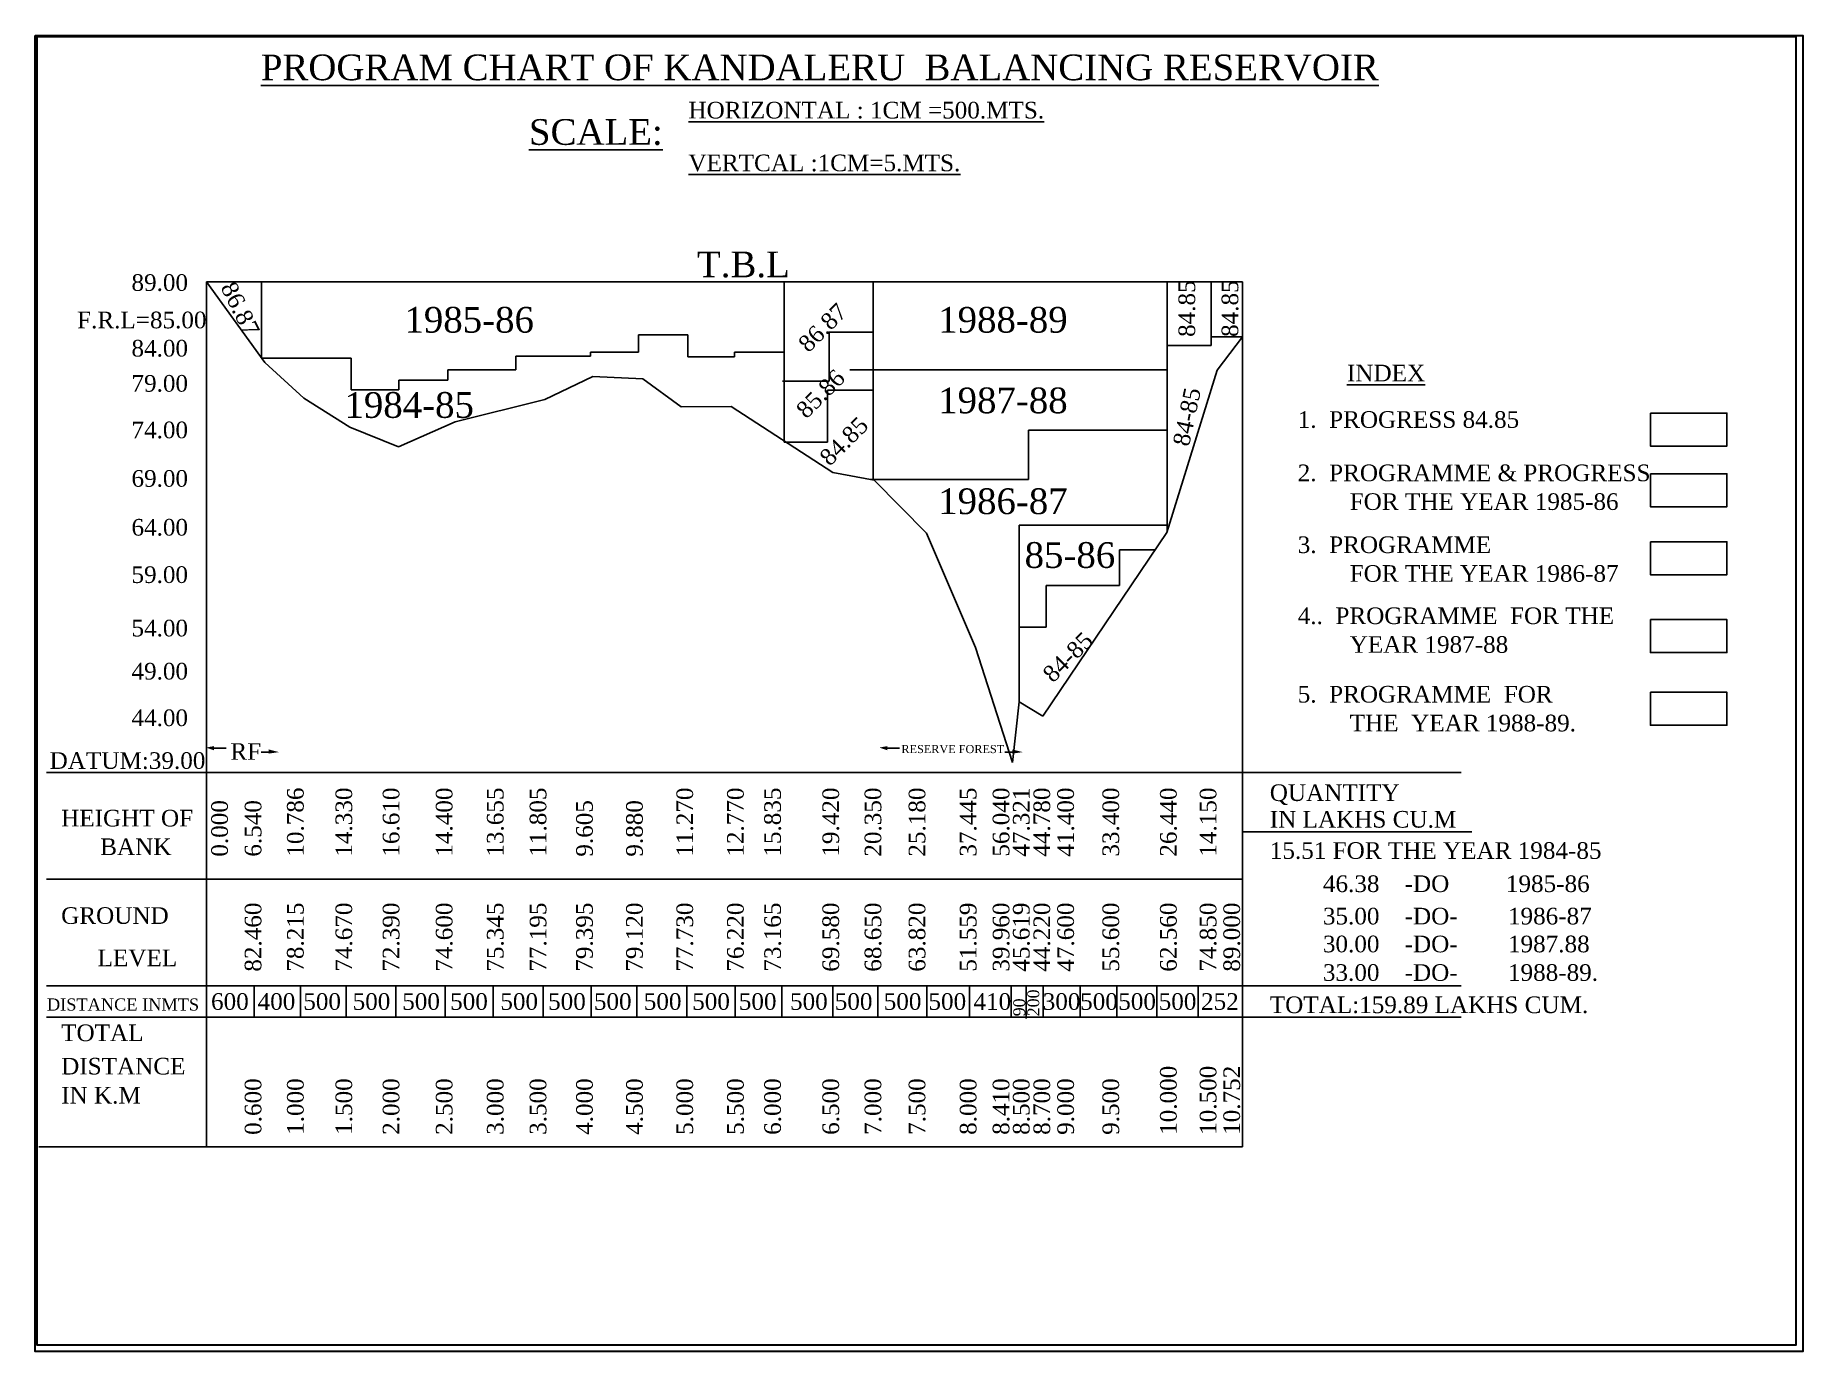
# Model space of a CAD drawing. Header units: metres. Extents: x 0.016 to 0.378, y 0.012 to 0.282.
import ezdxf

# ---------------------------------------------------------------- set-up
doc = ezdxf.new("R2010")
doc.units = ezdxf.units.M
doc.header["$MEASUREMENT"] = 0
for name, color, linetype in [('DIM', 5, 'Continuous'), ('DWG. LINE', 1, 'Continuous'), ('TEXT', 7, 'Continuous')]:
    doc.layers.add(name, color=color, linetype=linetype)
doc.layers.add('TITLE', color=7, linetype='Continuous', lineweight=30)
doc.styles.get("Standard").update_dxf_attribs({"font": 'TIMES.TTF', "height": 0.01})

msp = doc.modelspace()

# ---------------------------------------------------------------- linework, layer by layer
at = {"layer": 'DIM', "color": 5}
for p, q in [((0.0523, 0.13562), (0.0548, 0.13562)), ((0.06357, 0.13484), (0.062, 0.13484)), ((0.19048, 0.13562), (0.19298, 0.13562)), ((0.21616, 0.13484), (0.21459, 0.13484))]:
    msp.add_line(p, q, dxfattribs=at)
for points in [[(0.0523, 0.13607), (0.0523, 0.13523), (0.05069, 0.13577)], [(0.06357, 0.13454), (0.06357, 0.13538), (0.06566, 0.13484)], [(0.19048, 0.13607), (0.19048, 0.13523), (0.18887, 0.13577)], [(0.21616, 0.13454), (0.21616, 0.13538), (0.21826, 0.13484)]]:
    msp.add_solid(points, dxfattribs=at)
at = {"layer": 'DWG. LINE'}
for p, q in [((0.05078, 0.2314), (0.05078, 0.05383)), ((0.26336, 0.2314), (0.05078, 0.2314)), ((0.05078, 0.2314), (0.06274, 0.2148)), ((0.06208, 0.21572), (0.06208, 0.2314)), ((0.16933, 0.2314), (0.16933, 0.19843)), ((0.1876, 0.2314), (0.1876, 0.1907)), ((0.24793, 0.2314), (0.24793, 0.18013)), ((0.25699, 0.22009), (0.25699, 0.2314)), ((0.26336, 0.05383), (0.26336, 0.2314)), ((0.14956, 0.2205), (0.13945, 0.2205)), ((0.13945, 0.2205), (0.13945, 0.2169)), ((0.14956, 0.216), (0.14956, 0.2205)), ((0.1876, 0.22103), (0.17857, 0.22103)), ((0.17857, 0.22103), (0.17857, 0.21097)), ((0.25699, 0.21827), (0.24793, 0.21827)), ((0.26336, 0.22009), (0.25699, 0.22009)), ((0.25699, 0.22009), (0.25699, 0.21827)), ((0.2582, 0.21327), (0.26336, 0.22009)), ((0.08048, 0.21572), (0.06208, 0.21572)), ((0.06274, 0.2148), (0.07075, 0.20752)), ((0.08048, 0.20918), (0.08048, 0.21572)), ((0.12957, 0.21608), (0.11427, 0.21608)), ((0.11427, 0.21608), (0.11427, 0.2133)), ((0.13945, 0.2169), (0.12957, 0.2169)), ((0.12957, 0.2169), (0.12957, 0.21608)), ((0.15917, 0.216), (0.14956, 0.216)), ((0.16933, 0.21691), (0.15917, 0.21691)), ((0.15917, 0.21691), (0.15917, 0.216)), ((0.10033, 0.21118), (0.09025, 0.21118)), ((0.09025, 0.21118), (0.09025, 0.20918)), ((0.11427, 0.2133), (0.10033, 0.2133)), ((0.10033, 0.2133), (0.10033, 0.21118)), ((0.12019, 0.20724), (0.13003, 0.21195)), ((0.13003, 0.21195), (0.14032, 0.21149)), ((0.14032, 0.21149), (0.1482, 0.20569)), ((0.17857, 0.21097), (0.169, 0.21097)), ((0.24793, 0.2133), (0.18283, 0.2133)), ((0.24786, 0.1799), (0.2582, 0.21327)), ((0.07075, 0.20752), (0.08018, 0.20155)), ((0.09025, 0.20918), (0.08048, 0.20918)), ((0.1018, 0.20264), (0.12019, 0.20724)), ((0.1876, 0.20915), (0.17824, 0.20915)), ((0.17824, 0.20915), (0.17824, 0.19843)), ((0.1482, 0.20569), (0.15847, 0.20575)), ((0.15847, 0.20575), (0.17929, 0.19224)), ((0.08018, 0.20155), (0.09019, 0.19753)), ((0.09019, 0.19753), (0.1018, 0.20264)), ((0.21949, 0.19079), (0.21949, 0.20089)), ((0.21949, 0.20089), (0.24793, 0.20089)), ((0.17824, 0.19843), (0.16933, 0.19843)), ((0.17929, 0.19224), (0.18777, 0.19067)), ((0.1871, 0.19079), (0.21949, 0.19079)), ((0.18777, 0.19067), (0.19853, 0.17981)), ((0.21758, 0.14519), (0.21758, 0.18144)), ((0.21758, 0.18144), (0.24793, 0.18144)), ((0.19853, 0.17981), (0.20861, 0.1563)), ((0.22242, 0.14219), (0.24786, 0.1799)), ((0.24546, 0.17634), (0.23813, 0.17634)), ((0.23813, 0.17634), (0.23813, 0.16902)), ((0.23813, 0.16902), (0.22308, 0.16902)), ((0.22308, 0.16902), (0.22308, 0.1605)), ((0.22308, 0.1605), (0.21758, 0.1605)), ((0.20861, 0.1563), (0.2162, 0.13272)), ((0.2162, 0.13272), (0.21758, 0.14519)), ((0.21758, 0.14519), (0.22242, 0.14219)), ((0.01797, 0.13065), (0.30824, 0.13065)), ((0.26336, 0.11846), (0.31045, 0.11846)), ((0.01797, 0.10873), (0.26336, 0.10873)), ((0.01797, 0.08685), (0.30824, 0.08685)), ((0.06054, 0.08685), (0.06054, 0.08043)), ((0.07009, 0.08685), (0.07009, 0.08043)), ((0.07946, 0.08685), (0.07946, 0.08043)), ((0.0896, 0.08685), (0.0896, 0.08043)), ((0.09977, 0.08685), (0.09977, 0.08043)), ((0.1096, 0.08685), (0.1096, 0.08043)), ((0.1199, 0.08685), (0.1199, 0.08043)), ((0.12971, 0.08685), (0.12971, 0.08043)), ((0.1391, 0.08685), (0.1391, 0.08043)), ((0.14934, 0.08685), (0.14934, 0.08043)), ((0.15929, 0.08685), (0.15929, 0.08043)), ((0.16884, 0.08685), (0.16884, 0.08043)), ((0.17935, 0.08685), (0.17935, 0.08043)), ((0.18854, 0.08685), (0.18854, 0.08043)), ((0.19859, 0.08685), (0.19859, 0.08043)), ((0.20733, 0.08685), (0.20733, 0.08043)), ((0.21593, 0.08685), (0.21593, 0.08043)), ((0.21897, 0.08685), (0.21897, 0.08015)), ((0.22246, 0.08685), (0.22246, 0.08043)), ((0.23006, 0.08685), (0.23006, 0.08043)), ((0.23762, 0.08685), (0.23762, 0.08043)), ((0.2458, 0.08685), (0.2458, 0.08043)), ((0.25431, 0.08685), (0.25431, 0.08043)), ((0.01797, 0.08043), (0.30824, 0.08043)), ((0.01638, 0.05383), (0.26336, 0.05383))]:
    msp.add_line(p, q, dxfattribs=at)
for points in [[(0.3471, 0.20443), (0.3628, 0.20443), (0.3628, 0.19765), (0.3471, 0.19765)], [(0.3471, 0.19197), (0.3628, 0.19197), (0.3628, 0.18519), (0.3471, 0.18519)], [(0.3471, 0.17801), (0.3628, 0.17801), (0.3628, 0.17123), (0.3471, 0.17123)], [(0.3471, 0.16205), (0.3628, 0.16205), (0.3628, 0.15527), (0.3471, 0.15527)], [(0.3471, 0.14713), (0.3628, 0.14713), (0.3628, 0.14035), (0.3471, 0.14035)]]:
    msp.add_lwpolyline(points, close=True, dxfattribs=at)
at = {"layer": 'TITLE'}
for points in [[(0.01565, 0.28196), (0.37835, 0.28196), (0.37835, 0.01178), (0.01565, 0.01178)], [(0.01603, 0.28173), (0.37694, 0.28173), (0.37694, 0.01308), (0.01603, 0.01308)]]:
    msp.add_lwpolyline(points, close=True, dxfattribs=at)

# ---------------------------------------------------------------- texts
at = {"layer": 'TEXT'}
for s, height, p in [('%%UPROGRAM CHART OF KANDALERU  BALANCING RESERVOIR', 0.0052779, (0.06193, 0.27275)), ('89.00', 0.00000147, (0.07119, 0.27503)), ('%%USCALE:', 0.005278, (0.11695, 0.25949)), ('%%UHORIZONTAL : 1CM =500.MTS.', 0.0034161, (0.14968, 0.2649)), ('%%UVERTCAL :1CM=5.MTS.', 0.0034161, (0.14968, 0.25407)), ('T.B.L', 0.005278, (0.15145, 0.23231)), ('89.00', 0.003416, (0.03538, 0.22951)), ('F.R.L=85.00', 0.0034161, (0.02422, 0.22183)), ('1985-86', 0.005278, (0.0914, 0.22094)), ('1988-89', 0.005278, (0.20094, 0.22094)), ('84.00', 0.003416, (0.03538, 0.21603)), ('%%UINDEX', 0.003416, (0.28483, 0.21094)), ('79.00', 0.003416, (0.03538, 0.20882)), ('1984-85', 0.005278, (0.07909, 0.20345)), ('1987-88', 0.005278, (0.20094, 0.20439)), ('1.  PROGRESS 84.85', 0.0034161, (0.27472, 0.2014)), ('74.00', 0.003416, (0.03538, 0.19926)), ('69.00', 0.003416, (0.03538, 0.18931)), ('2.  PROGRAMME & PROGRESS', 0.0034161, (0.27472, 0.19045)), ('1986-87', 0.005278, (0.20094, 0.1837)), ('FOR THE YEAR 1985-86', 0.0034161, (0.28539, 0.18455)), ('64.00', 0.003416, (0.03538, 0.17928)), ('85-86', 0.005278, (0.21867, 0.17265)), ('3.  PROGRAMME', 0.0034161, (0.27472, 0.1757)), ('59.00', 0.003416, (0.03538, 0.16956)), ('FOR THE YEAR 1986-87', 0.0034161, (0.28539, 0.1698)), ('4..  PROGRAMME  FOR THE ', 0.0034161, (0.27472, 0.16112)), ('54.00', 0.003416, (0.03538, 0.15859)), ('YEAR 1987-88', 0.0034161, (0.28539, 0.15522)), ('49.00', 0.003416, (0.03538, 0.14974)), ('5.  PROGRAMME  FOR', 0.0034161, (0.27472, 0.14501)), ('44.00', 0.003416, (0.03538, 0.14018)), ('THE  YEAR 1988-89.', 0.0034161, (0.28539, 0.1391)), ('DATUM:39.00', 0.0034161, (0.01859, 0.1314)), ('RF', 0.003416, (0.05568, 0.13326)), ('RESERVE FOREST', 0.0016588, (0.19339, 0.13464)), ('QUANTITY', 0.003416, (0.26899, 0.12481)), ('HEIGHT OF', 0.003416, (0.02095, 0.11958)), ('IN LAKHS CU.M', 0.0034161, (0.26899, 0.11934)), ('BANK', 0.003416, (0.02897, 0.11371)), ('15.51 FOR THE YEAR 1984-85', 0.0034161, (0.26899, 0.11293)), ('46.38    -DO         1985-86', 0.0034161, (0.27989, 0.10612)), ('GROUND', 0.003416, (0.02095, 0.09958)), ('35.00    -DO-        1986-87', 0.0034161, (0.27989, 0.09947)), ('LEVEL', 0.003416, (0.02843, 0.09089)), ('30.00    -DO-        1987.88', 0.0034161, (0.27989, 0.09375)), ('33.00    -DO-        1988-89.', 0.0034161, (0.27989, 0.08789)), ('DISTANCE INMTS', 0.0024893, (0.01803, 0.08179)), ('600', 0.003416, (0.05171, 0.08194)), ('400', 0.003416, (0.06127, 0.08194)), ('500', 0.003416, (0.07064, 0.08194)), ('500', 0.003416, (0.08077, 0.08194)), ('500', 0.003416, (0.09095, 0.08194)), ('500', 0.003416, (0.10078, 0.08194)), ('500', 0.003416, (0.11108, 0.08194)), ('500', 0.003416, (0.12088, 0.08194)), ('500', 0.003416, (0.13028, 0.08194)), ('500', 0.003416, (0.14052, 0.08194)), ('500', 0.003416, (0.15046, 0.08194)), ('500', 0.003416, (0.16002, 0.08194)), ('500', 0.003416, (0.17053, 0.08194)), ('500', 0.003416, (0.17971, 0.08194)), ('500', 0.003416, (0.18976, 0.08194)), ('500', 0.003416, (0.19894, 0.08194)), ('410', 0.003416, (0.20818, 0.08194)), ('300', 0.003416, (0.22239, 0.08194)), ('500', 0.003416, (0.23007, 0.08194)), ('500', 0.003416, (0.23789, 0.08194)), ('500', 0.003416, (0.24619, 0.08194)), ('252', 0.003416, (0.25488, 0.08194)), ('TOTAL:159.89 LAKHS CUM.', 0.0034161, (0.26899, 0.08127)), ('TOTAL', 0.003416, (0.02095, 0.07552)), ('DISTANCE', 0.003416, (0.02095, 0.06867)), ('IN K.M', 0.003416, (0.02095, 0.0627))]:
    msp.add_text(s, height=height, dxfattribs=at).set_placement(p)
for s, height, rotation, p in [('86.87', 0.003416, 296.5848, (0.05358, 0.23025)), ('84.85', 0.003416, 90, (0.25367, 0.22006)), ('84.85', 0.003416, 90, (0.26252, 0.22006)), ('86.87', 0.003416, 44.9755, (0.17431, 0.21667)), ('85.86', 0.003416, 44.9755, (0.17388, 0.2031)), ('84-85', 0.003416, 78.0999, (0.25239, 0.19743)), ('84.85', 0.003416, 44.9755, (0.17868, 0.19337)), ('84-85', 0.003416, 44.9755, (0.22448, 0.1489)), ('10.786', 0.003416, 90, (0.07072, 0.11338)), ('14.330', 0.003416, 90, (0.08067, 0.11338)), ('16.610', 0.003416, 90, (0.09036, 0.11338)), ('14.400', 0.003416, 90, (0.10126, 0.11338)), ('13.655', 0.003416, 90, (0.11174, 0.11338)), ('11.805', 0.003416, 90, (0.12052, 0.11338)), ('11.270', 0.003416, 90, (0.15063, 0.11338)), ('12.770', 0.003416, 90, (0.16103, 0.11338)), ('15.835', 0.003416, 90, (0.16866, 0.11338)), ('19.420', 0.003416, 90, (0.18059, 0.11338)), ('20.350', 0.003416, 90, (0.18926, 0.11338)), ('25.180', 0.003416, 90, (0.1983, 0.11338)), ('37.445', 0.003416, 90, (0.20879, 0.11338)), ('56.040', 0.003416, 90, (0.21554, 0.11338)), ('47.321', 0.003416, 90, (0.21969, 0.11338)), ('44.780', 0.003416, 90, (0.22391, 0.11338)), ('41.400', 0.003416, 90, (0.2288, 0.11338)), ('33.400', 0.003416, 90, (0.23806, 0.11338)), ('26.440', 0.003416, 90, (0.24988, 0.11338)), ('14.150', 0.003416, 90, (0.25803, 0.11338)), ('0.000', 0.003416, 90, (0.05517, 0.11338)), ('6.540', 0.003416, 90, (0.06204, 0.11338)), ('9.605', 0.003416, 90, (0.13005, 0.11338)), ('9.880', 0.003416, 90, (0.14031, 0.11338)), ('82.460', 0.003416, 90, (0.06204, 0.08977)), ('78.215', 0.003416, 90, (0.07072, 0.08977)), ('74.670', 0.003416, 90, (0.08067, 0.08977)), ('72.390', 0.003416, 90, (0.09036, 0.08977)), ('74.600', 0.003416, 90, (0.10126, 0.08977)), ('75.345', 0.003416, 90, (0.11174, 0.08977)), ('77.195', 0.003416, 90, (0.12052, 0.08977)), ('79.395', 0.003416, 90, (0.13005, 0.08977)), ('79.120', 0.003416, 90, (0.14031, 0.08977)), ('77.730', 0.003416, 90, (0.15063, 0.08977)), ('76.220', 0.003416, 90, (0.16103, 0.08977)), ('73.165', 0.003416, 90, (0.16866, 0.08977)), ('69.580', 0.003416, 90, (0.18059, 0.08977)), ('68.650', 0.003416, 90, (0.18926, 0.08977)), ('63.820', 0.003416, 90, (0.1983, 0.08977)), ('51.559', 0.003416, 90, (0.20879, 0.08977)), ('39.960', 0.003416, 90, (0.21554, 0.08977)), ('45.619', 0.003416, 90, (0.21969, 0.08977)), ('44.220', 0.003416, 90, (0.22391, 0.08977)), ('47.600', 0.003416, 90, (0.2288, 0.08977)), ('55.600', 0.003416, 90, (0.23806, 0.08977)), ('62.560', 0.003416, 90, (0.24988, 0.08977)), ('74.850', 0.003416, 90, (0.25803, 0.08977)), ('89.000', 0.003416, 90, (0.26288, 0.08977)), ('90', 0.002434, 90, (0.21879, 0.08061)), ('200', 0.002434, 90, (0.22167, 0.08061)), ('10.000', 0.003416, 90, (0.24988, 0.05628)), ('10.500', 0.003416, 90, (0.25803, 0.05628)), ('10.752', 0.003416, 90, (0.26288, 0.05628)), ('0.600', 0.003416, 90, (0.06204, 0.05628)), ('1.000', 0.003416, 90, (0.07072, 0.05628)), ('1.500', 0.003416, 90, (0.08067, 0.05628)), ('2.000', 0.003416, 90, (0.09036, 0.05628)), ('2.500', 0.003416, 90, (0.10126, 0.05628)), ('3.000', 0.003416, 90, (0.11174, 0.05628)), ('3.500', 0.003416, 90, (0.12052, 0.05628)), ('4.000', 0.003416, 90, (0.13005, 0.05628)), ('4.500', 0.003416, 90, (0.14031, 0.05628)), ('5.000', 0.003416, 90, (0.15063, 0.05628)), ('5.500', 0.003416, 90, (0.16103, 0.05628)), ('6.000', 0.003416, 90, (0.16866, 0.05628)), ('6.500', 0.003416, 90, (0.18059, 0.05628)), ('7.000', 0.003416, 90, (0.18926, 0.05628)), ('7.500', 0.003416, 90, (0.1983, 0.05628)), ('8.000', 0.003416, 90, (0.20879, 0.05628)), ('8.410', 0.003416, 90, (0.21554, 0.05628)), ('8.500', 0.003416, 90, (0.21969, 0.05628)), ('8.700', 0.003416, 90, (0.22391, 0.05628)), ('9.000', 0.003416, 90, (0.2288, 0.05628)), ('9.500', 0.003416, 90, (0.23806, 0.05628))]:
    msp.add_text(s, height=height, rotation=rotation, dxfattribs=at).set_placement(p)

doc.saveas('drawing.dxf')
